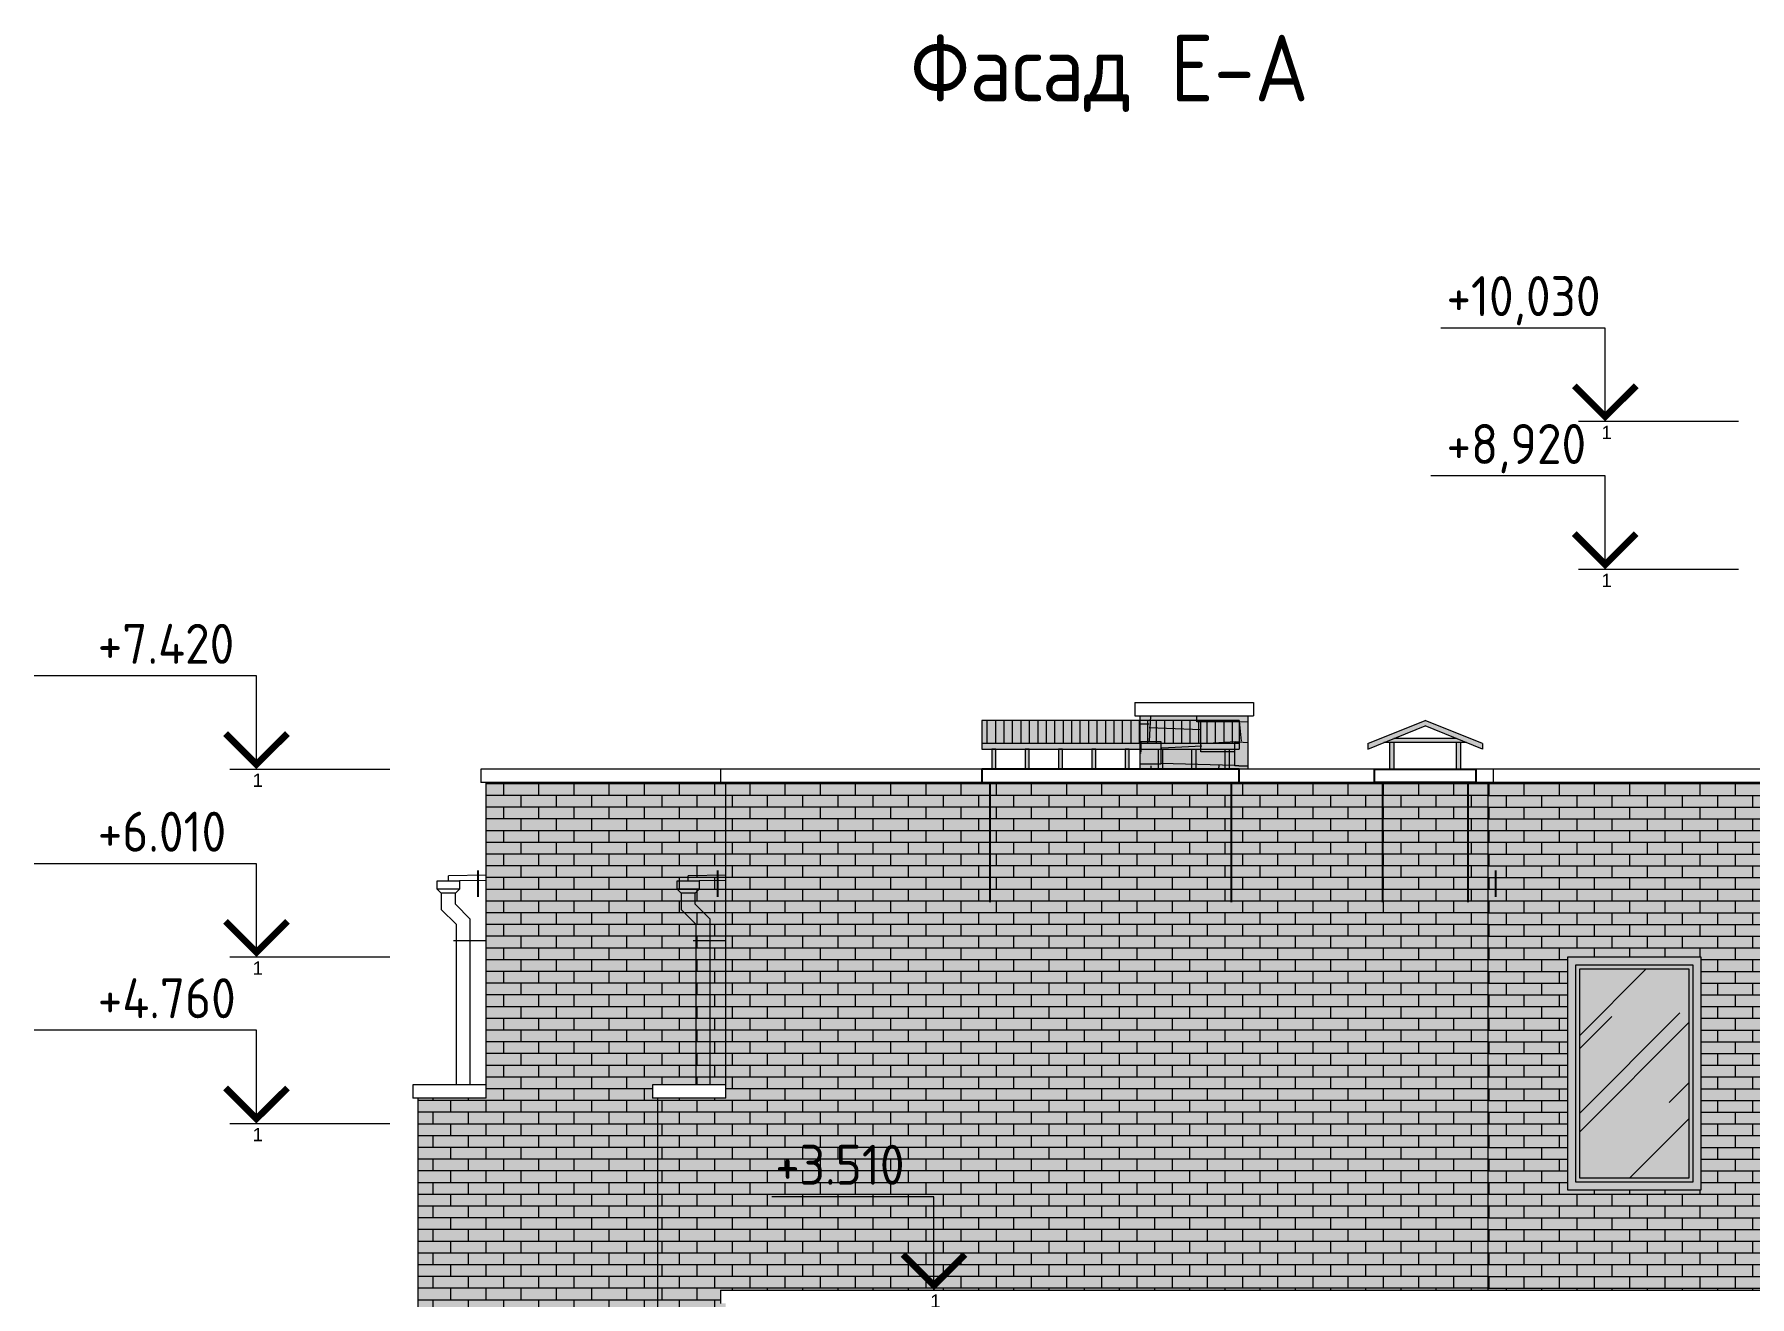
# Model space of a CAD drawing. Header units: millimetres. Extents: x 854812 to 1164625, y 589925 to 823301.
# Drawn here: x 914168 to 927045, y 813826 to 823301 of the extents above; entities that cross this region are included whole.
import ezdxf
from ezdxf.enums import TextEntityAlignment as Align

# ---------------------------------------------------------------- set-up
doc = ezdxf.new("R2010")
doc.units = ezdxf.units.MM
doc.layers.get('Defpoints').update_dxf_attribs({"color": 40})
for name, color, linetype, lineweight in [('Text', 7, 'Continuous', 15), ('АР_Текст_отметки высот', 95, 'Continuous', 9), ('АР_Штрих_материалы', 27, 'Continuous', 9), ('окна', 132, 'Continuous', 18), ('ФАСАД', 7, 'Continuous', 13), ('ШТРИХ', 142, 'Continuous', 13), ('штриховка', 8, 'Continuous', 9)]:
    doc.layers.add(name, color=color, linetype=linetype, lineweight=lineweight)
doc.styles.add('GOST 2.304', font='isocpeur.ttf', dxfattribs={"width": 0.9})
doc.styles.get("Standard").update_dxf_attribs({"font": 'arial.ttf'})
pattern_1 = [(0, (0, 53720.5), (0, 88.06434), []), (90, (0, 53720.5), (-132.08, 88.06434), [88.06434, -88.06434])]

# ---------------------------------------------------------------- blocks, each defined once
blk = doc.blocks.new('*U354')
at = {"color": 7, "linetype": 'Continuous', "lineweight": 15}
for p, q in [((-10, 7), (-26.68, 7)), ((-10, 0), (-10, 7)), ((-12, 0), (-10, 0)), ((-10, 0), (0, 0))]:
    blk.add_line(p, q, dxfattribs=at)
at = {"color": 7, "linetype": 'Continuous', "lineweight": 15, "const_width": 0.5}
blk.add_lwpolyline([(-7.67, 2.67), (-10, 0.35), (-12.32, 2.67)], dxfattribs=at)
at = {"color": 7, "linetype": 'Continuous', "lineweight": 15, "style": 'GOST 2.304', "width": 0.9, "flags": 8}
blk.add_attdef('+OTM', text='', height=3, rotation=360, dxfattribs=at).set_placement((-20.16, 7), align=Align.BOTTOM_LEFT)
at = {"layer": 'Defpoints', "color": 5, "linetype": 'Continuous', "flags": 8}
blk.add_attdef('M', text='', height=1, dxfattribs=at).set_placement((-9.9, -0.33), align=Align.TOP_CENTER)
blk = doc.blocks.new('*U359')
at = {"color": 7, "linetype": 'Continuous', "lineweight": 15}
for p, q in [((-10, 7), (-23.1, 7)), ((-10, 0), (-10, 7)), ((-12, 0), (-10, 0)), ((-10, 0), (0, 0))]:
    blk.add_line(p, q, dxfattribs=at)
at = {"color": 7, "linetype": 'Continuous', "lineweight": 15, "const_width": 0.5}
blk.add_lwpolyline([(-7.67, 2.67), (-10, 0.35), (-12.32, 2.67)], dxfattribs=at)
at = {"color": 7, "linetype": 'Continuous', "lineweight": 15, "style": 'GOST 2.304', "width": 0.9, "flags": 8}
blk.add_attdef('+OTM', text='', height=3, rotation=360, dxfattribs=at).set_placement((-20.16, 7), align=Align.BOTTOM_LEFT)
at = {"layer": 'Defpoints', "color": 5, "linetype": 'Continuous', "flags": 8}
blk.add_attdef('M', text='', height=1, dxfattribs=at).set_placement((-9.9, -0.33), align=Align.TOP_CENTER)
blk = doc.blocks.new('*U360')
at = {"color": 7, "linetype": 'Continuous', "lineweight": 15}
for p, q in [((-10, 7), (-22.34, 7)), ((-10, 0), (-10, 7)), ((-12, 0), (-10, 0)), ((-10, 0), (0, 0))]:
    blk.add_line(p, q, dxfattribs=at)
at = {"color": 7, "linetype": 'Continuous', "lineweight": 15, "const_width": 0.5}
blk.add_lwpolyline([(-7.67, 2.67), (-10, 0.35), (-12.32, 2.67)], dxfattribs=at)
at = {"color": 7, "linetype": 'Continuous', "lineweight": 15, "style": 'GOST 2.304', "width": 0.9, "flags": 8}
blk.add_attdef('+OTM', text='', height=3, rotation=360, dxfattribs=at).set_placement((-20.16, 7), align=Align.BOTTOM_LEFT)
at = {"layer": 'Defpoints', "color": 5, "linetype": 'Continuous', "flags": 8}
blk.add_attdef('M', text='', height=1, dxfattribs=at).set_placement((-9.9, -0.33), align=Align.TOP_CENTER)
blk = doc.blocks.new('*U423')
at = {"color": 7, "linetype": 'Continuous', "lineweight": 15}
for p, q in [((-10, 7), (-22.17, 7)), ((-10, 0), (-10, 7)), ((-12, 0), (-10, 0)), ((-10, 0), (0, 0))]:
    blk.add_line(p, q, dxfattribs=at)
at = {"color": 7, "linetype": 'Continuous', "lineweight": 15, "const_width": 0.5}
blk.add_lwpolyline([(-7.67, 2.67), (-10, 0.35), (-12.32, 2.67)], dxfattribs=at)
at = {"color": 7, "linetype": 'Continuous', "lineweight": 15, "style": 'GOST 2.304', "width": 0.9, "flags": 8}
blk.add_attdef('+OTM', text='', height=3, rotation=360, dxfattribs=at).set_placement((-20.16, 7), align=Align.BOTTOM_LEFT)
at = {"layer": 'Defpoints', "color": 5, "linetype": 'Continuous', "flags": 8}
blk.add_attdef('M', text='', height=1, dxfattribs=at).set_placement((-9.9, -0.33), align=Align.TOP_CENTER)

msp = doc.modelspace()

# ---------------------------------------------------------------- hatches: boundary and pattern name
at = {"layer": 'АР_Штрих_материалы', "ltscale": 100, "true_color": 0x3a271d}
h = msp.add_hatch(color=19, dxfattribs=at)
h.paths.add_polyline_path([(923279.1, 818186.5), (922469.1, 818186.5), (922469.1, 818150.7), (923211.8, 818150.7), (923211.8, 817936.5), (923136.8, 817936.5), (923136.8, 817786.5), (923279.1, 817786.5)])
h.paths.add_polyline_path([(923106.8, 817936.5), (922886.8, 817936.5), (922886.8, 817786.5), (923106.8, 817786.5)], flags=17)
h.paths.add_polyline_path([(922856.8, 817936.5), (922636.8, 817936.5), (922636.8, 817786.5), (922856.8, 817786.5)], flags=17)
h.paths.add_polyline_path([(922606.8, 817936.5), (922469.1, 817936.5), (922469.1, 817786.5), (922606.8, 817786.5)], flags=17)
at = {"layer": 'АР_Штрих_материалы', "ltscale": 100, "true_color": 0xd9d9d9}
msp.add_hatch(color=254, dxfattribs=at).paths.add_polyline_path([(919359.1, 817686.5), (917559.1, 817686.5), (917559.1, 815316.5), (917048.8, 815316.5), (917048.8, 810216.5), (918458.8, 810216.5), (918458.8, 810316.5), (918848.8, 810316.5), (918848.8, 812036.5), (918808.8, 812036.5), (918808.8, 812136.5), (918848.8, 812136.5), (918848.8, 815316.5), (918808.8, 815316.5), (918808.8, 815416.5), (919359.1, 815416.5)])
at = {"layer": 'АР_Штрих_материалы', "lineweight": 9, "ltscale": 100, "true_color": 0xffffff}
h = msp.add_hatch(dxfattribs=at)
h.set_pattern_fill('AR-BRSTD', scale=1.3, style=0)
h.set_pattern_definition(pattern_1)
h.paths.add_polyline_path([(919359.1, 817686.5), (917559.1, 817686.5), (917559.1, 815316.5), (917048.8, 815316.5), (917048.8, 810216.5), (918458.8, 810216.5), (918458.8, 810316.5), (918848.8, 810316.5), (918848.8, 812036.5), (918808.8, 812036.5), (918808.8, 812136.5), (918848.8, 812136.5), (918848.8, 815316.5), (918808.8, 815316.5), (918808.8, 815416.5), (919359.1, 815416.5)])
at = {"layer": 'АР_Штрих_материалы', "ltscale": 100, "true_color": 0xd9d9d9}
h = msp.add_hatch(color=254, dxfattribs=at)
h.paths.add_polyline_path([(925078.8, 816826.5), (919359.1, 816826.5), (919359.1, 813876.5), (925078.8, 813876.5)])
h.paths.add_polyline_path([(925078.8, 817686.5), (919359.1, 817686.5), (919359.1, 816826.5), (925078.8, 816826.5)])
at = {"layer": 'АР_Штрих_материалы', "lineweight": 9, "ltscale": 100, "true_color": 0xffffff}
h = msp.add_hatch(dxfattribs=at)
h.set_pattern_fill('AR-BRSTD', scale=1.3, style=0)
h.set_pattern_definition(pattern_1)
h.paths.add_polyline_path([(925078.8, 816826.5), (919359.1, 816826.5), (919359.1, 813876.5), (925078.8, 813876.5)])
h.paths.add_polyline_path([(925078.8, 817686.5), (919359.1, 817686.5), (919359.1, 816826.5), (925078.8, 816826.5)])
at = {"layer": 'АР_Штрих_материалы', "ltscale": 100, "true_color": 0xd9d9d9}
h = msp.add_hatch(color=254, dxfattribs=at)
h.paths.add_polyline_path([(932279.1, 817686.5), (926171.8, 817686.5), (926171.8, 816376.5), (926678.8, 816376.5), (926678.8, 814626.5), (926171.8, 814626.5), (926171.8, 813876.5), (927176.4, 813876.5), (927176.4, 816855.7), (927146.6, 816885.5), (927146.6, 816944.8), (927129.3, 816944.8), (927129.3, 817146.5), (927329.3, 817146.5), (927329.3, 816944.8), (927312, 816885.5), (927282.2, 816855.7), (927282.2, 813876.5), (932279.1, 813876.5)])
h.paths.add_polyline_path([(926171.8, 817686.5), (925078.8, 817686.5), (925078.8, 813876.5), (926171.8, 813876.5), (926171.8, 814626.5), (925678.8, 814626.5), (925678.8, 816376.5), (926171.8, 816376.5)])
at = {"layer": 'АР_Штрих_материалы', "lineweight": 9, "ltscale": 100, "true_color": 0xffffff}
h = msp.add_hatch(dxfattribs=at)
h.set_pattern_fill('AR-BRSTD', scale=1.3, style=0)
h.paths.add_polyline_path([(926171.8, 817686.5), (925078.8, 817686.5), (925078.8, 813876.5), (926171.8, 813876.5), (926171.8, 814626.5), (925678.8, 814626.5), (925678.8, 816376.5), (926171.8, 816376.5)])
h.paths.add_polyline_path([(932279.1, 817686.5), (926171.8, 817686.5), (926171.8, 816376.5), (926678.8, 816376.5), (926678.8, 814626.5), (926171.8, 814626.5), (926171.8, 813876.5), (927176.4, 813876.5), (927176.4, 816855.7), (927146.6, 816885.5), (927146.6, 816944.8), (927129.3, 816944.8), (927129.3, 817146.5), (927329.3, 817146.5), (927329.3, 816944.8), (927312, 816885.5), (927282.2, 816855.7), (927282.2, 813876.5), (932279.1, 813876.5)])
at = {"layer": 'АР_Штрих_материалы', "ltscale": 100, "true_color": 0x502921}
h = msp.add_hatch(color=19, dxfattribs=at)
h.set_gradient(color1=(49, 69, 94), one_color=1, tint=1, name='HEMISPHERICAL')
h.paths.add_polyline_path([(925768.8, 816286.5), (925768.8, 814716.5), (926588.8, 814716.5), (926588.8, 816286.5)])
at = {"layer": 'АР_Штрих_материалы', "lineweight": 9, "ltscale": 100, "true_color": 0xffffff}
h = msp.add_hatch(dxfattribs=at)
h.set_pattern_fill('AR-BRSTD', scale=1.3, style=0)
h.set_pattern_definition(pattern_1)
h.paths.add_polyline_path([(917559.1, 815316.5), (917048.8, 815316.5), (917048.8, 810216.5), (917559.1, 810216.5)])
at = {"layer": 'АР_Штрих_материалы', "ltscale": 100, "true_color": 0xd9d9d9}
h = msp.add_hatch(color=254, dxfattribs=at)
h.paths.add_polyline_path([(919359.1, 815316.5), (918848.8, 815316.5), (918848.8, 812136.5), (919358.8, 812136.5), (919358.8, 812816.5), (919358.8, 812867.8), (919358.8, 812981.3), (919358.8, 813016.5), (919358.8, 813776.5), (919318.8, 813776.5), (919318.8, 813876.5), (919359.1, 813876.5)])
h.paths.add_polyline_path([(919358.8, 812036.5), (918848.8, 812036.5), (918848.8, 809716.5), (919358.8, 809716.5)])
at = {"layer": 'АР_Штрих_материалы', "lineweight": 9, "ltscale": 100, "true_color": 0xffffff}
h = msp.add_hatch(dxfattribs=at)
h.set_pattern_fill('AR-BRSTD', scale=1.3, style=0)
h.set_pattern_definition(pattern_1)
h.paths.add_polyline_path([(919359.1, 815316.5), (918848.8, 815316.5), (918848.8, 812136.5), (919358.8, 812136.5), (919358.8, 812816.5), (919358.8, 812853.5), (919358.8, 812956.5), (919358.8, 813016.5), (919358.8, 813776.5), (919318.8, 813776.5), (919318.8, 813876.5), (919359.1, 813876.5)])
at = {"layer": 'ШТРИХ', "ltscale": 0.1, "true_color": 0x4d3028}
msp.add_hatch(color=29, dxfattribs=at).paths.add_polyline_path([(923211.8, 818150.7), (921281.8, 818150.7), (921281.8, 817977.3), (923211.8, 817977.3)])
at = {"layer": 'ШТРИХ', "ltscale": 0.1, "true_color": 0x2f1d18}
h = msp.add_hatch(color=19, dxfattribs=at)
h.paths.add_polyline_path([(928634.1, 817936.5), (928604.1, 817936.5), (928604.1, 817786.5), (928634.1, 817786.5)])
h.paths.add_polyline_path([(929759.1, 817977.3), (928969.1, 817977.3), (928969.1, 817936.5), (929759.1, 817936.5)])
h.paths.add_polyline_path([(928969.1, 817977.3), (928909.1, 817977.3), (928909.1, 817936.5), (928969.1, 817936.5)])
h.paths.add_polyline_path([(928909.1, 817977.3), (928879.1, 817977.3), (928879.1, 817936.5), (928884.1, 817936.5), (928909.1, 817936.5)])
h.paths.add_polyline_path([(928879.1, 817977.3), (928479.1, 817977.3), (928479.1, 817936.5), (928879.1, 817936.5)])
h.paths.add_polyline_path([(929134.1, 817936.5), (929104.1, 817936.5), (929104.1, 817786.5), (929134.1, 817786.5)])
h.paths.add_polyline_path([(929384.1, 817936.5), (929354.1, 817936.5), (929354.1, 817786.5), (929384.1, 817786.5)])
h.paths.add_polyline_path([(929634.1, 817936.5), (929604.1, 817936.5), (929604.1, 817786.5), (929634.1, 817786.5)])
h.paths.add_polyline_path([(924608.8, 818109.9), (925038.8, 817936.5), (925038.8, 817977.3), (924608.8, 818150.7), (924178.8, 817977.3), (924178.8, 817936.5)])
h.paths.add_polyline_path([(924843.8, 818015.1), (924373.8, 818015.1), (924299.4, 817985.1), (924918.2, 817985.1)], flags=17)
h.paths.add_polyline_path([(924373.8, 817985.1), (924343.8, 817985.1), (924343.8, 817786.5), (924373.8, 817786.5)])
h.paths.add_polyline_path([(924873.8, 817985.1), (924843.8, 817985.1), (924843.8, 817786.5), (924873.8, 817786.5)])
h.paths.add_polyline_path([(923211.8, 817977.3), (921281.8, 817977.3), (921281.8, 817936.5), (923211.8, 817936.5)])
h.paths.add_polyline_path([(921386.8, 817936.5), (921356.8, 817936.5), (921356.8, 817786.5), (921386.8, 817786.5)])
h.paths.add_polyline_path([(921636.8, 817936.5), (921606.8, 817936.5), (921606.8, 817786.5), (921636.8, 817786.5)])
h.paths.add_polyline_path([(921886.8, 817936.5), (921856.8, 817936.5), (921856.8, 817786.5), (921886.8, 817786.5)])
h.paths.add_polyline_path([(922136.8, 817936.5), (922106.8, 817936.5), (922106.8, 817786.5), (922136.8, 817786.5)])
h.paths.add_polyline_path([(922386.8, 817936.5), (922356.8, 817936.5), (922356.8, 817786.5), (922386.8, 817786.5)])
h.paths.add_polyline_path([(922636.8, 817936.5), (922606.8, 817936.5), (922606.8, 817786.5), (922636.8, 817786.5)])
h.paths.add_polyline_path([(922886.8, 817936.5), (922856.8, 817936.5), (922856.8, 817786.5), (922886.8, 817786.5)])
h.paths.add_polyline_path([(923136.8, 817936.5), (923106.8, 817936.5), (923106.8, 817786.5), (923136.8, 817786.5)])
at = {"layer": 'ШТРИХ', "ltscale": 0.1, "true_color": 0xffffff}
h = msp.add_hatch(color=7, dxfattribs=at)
h.paths.add_polyline_path([(919299.1, 816989.7), (919076.4, 816986.3), (919076.4, 816948.3), (919159.1, 816948.3), (919209.1, 816948.3), (919299.1, 816949.7)])
h.paths.add_polyline_path([(919359.1, 816990.6), (919299.1, 816989.7), (919299.1, 816949.7), (919359.1, 816950.6)])
h.paths.add_polyline_path([(919159.1, 816948.3), (918993.6, 816948.3), (918993.6, 816885.5), (919159.1, 816885.5)])
h.paths.add_polyline_path([(919159.1, 816885.5), (918993.6, 816885.5), (919023.4, 816855.7), (919129.3, 816855.7)])
h.paths.add_polyline_path([(919129.3, 816855.7), (919023.4, 816855.7), (919023.4, 816826.5), (919129.3, 816826.5)])
h.paths.add_polyline_path([(919129.3, 816826.5), (919023.4, 816826.5), (919023.4, 816732.8), (919134.7, 816621.5), (919134.7, 816501), (919240.6, 816501), (919240.6, 816660.9), (919129.3, 816772.3)])
h.paths.add_polyline_path([(919240.6, 816501), (919134.7, 816501), (919134.7, 815416.5), (919240.6, 815416.5)])
at = {"layer": 'ШТРИХ', "ltscale": 0.1, "true_color": 0x2f1d18}
h = msp.add_hatch(color=19, dxfattribs=at)
h.paths.add_polyline_path([(926170.5, 816376.5), (925678.8, 816376.5), (925678.8, 814626.5), (926170.5, 814626.5), (926170.5, 814686.5), (925738.8, 814686.5), (925738.8, 816316.5), (926170.5, 816316.5)])
h.paths.add_polyline_path([(926678.8, 816376.5), (926170.5, 816376.5), (926170.5, 816316.5), (926618.8, 816316.5), (926618.8, 814686.5), (926170.5, 814686.5), (926170.5, 814626.5), (926678.8, 814626.5)])
at = {"layer": 'ШТРИХ', "ltscale": 0.1, "true_color": 0x402821}
h = msp.add_hatch(color=19, dxfattribs=at)
h.paths.add_polyline_path([(926170.5, 816316.5), (925738.8, 816316.5), (925738.8, 814686.5), (926170.5, 814686.5), (926170.5, 814716.5), (925768.8, 814716.5), (925768.8, 816286.5), (926170.5, 816286.5)])
h.paths.add_polyline_path([(926618.8, 816316.5), (926170.5, 816316.5), (926170.5, 816286.5), (926588.8, 816286.5), (926588.8, 814716.5), (926170.5, 814716.5), (926170.5, 814686.5), (926618.8, 814686.5)])
at = {"layer": 'ШТРИХ', "ltscale": 0.1, "true_color": 0xfefcfb}
h = msp.add_hatch(dxfattribs=at)
h.set_pattern_fill('AR-RROOF', scale=30, angle=45, style=0)
h.set_pattern_definition([(45, (0, 53720.5), (646.57844, 1724.20918), [11430, -1524, 3810, -762]), (45, (447.2, 54706.5), (-1255.4398, 177.8091), [2286, -251.46, 4572, -571.5]), (45, (-188.6, 54447.9), (2440.83361, 3162.8462), [6096, -1066.8, 3048, -762])])
h.paths.add_polyline_path([(925768.8, 816286.5), (925768.8, 814716.5), (926588.8, 814716.5), (926588.8, 816286.5)])
at = {"layer": 'штриховка', "lineweight": 20, "true_color": 0x9e9e9e, "transparency": 33554687}
h = msp.add_hatch(dxfattribs=at)
h.set_pattern_fill('STNSQR', color=253, scale=1500, pattern_type=2)
h.set_pattern_definition([(3.3665, (293205.6, 1301900.54), (23999.998983, 1500.016445), [255.441, -25288.6395]), (90, (293460.6, 1301900.5), (-1500, 1500), [120, -1380]), (0, (293460.6, 1301900.5), (1500, 1500), [435, -1065]), (270, (293895.6, 1302020.5), (1500, -1500), [135, -1365]), (0, (293895.6, 1301885.5), (1500, 1500), [465, -1035]), (97.125, (294360.6, 1301885.54), (-1499.997423, 10500.00057), [120.9345, -11972.4525]), (275.1944, (293535.6, 1301900.54), (1499.992837, -15000.001005), [165.681, -16402.3605]), (177.5104, (293550.6, 1301735.54), (-1499.999748, 0.0015583), [345.3255, -34187.268]), (274.3987, (293400.6, 1301735.54), (1499.997534, -17999.999712), [195.576, -19362.0315]), (180, (293400.6, 1301570.5), (-1500, -1500), [195, -1305]), (1.9092, (293415.6, 1301540.54), (43499.9985474, 1500.0363616), [450.2505, -44574.7425]), (90, (293865.6, 1301555.5), (-1500, 1500), [180, -1320]), (180, (293865.6, 1301735.5), (-1500, -1500), [315, -1185]), (0, (293865.6, 1301735.5), (1500, 1500), [135, -1365]), (95.7106, (294000.6, 1301735.54), (-1500.001972, 13499.999135), [150.7485, -14924.0655]), (358.5312, (293865.6, 1301585.542), (1499.9993692, 0.0006339), [585.192, -57934.035]), (94.7636, (294450.6, 1301570.54), (-1499.987299, 16500.00142), [180.624, -17881.7685]), (181.9749, (294435.6, 1301750.54), (-42000.0005183, -1499.974642), [435.258, -43090.596]), (357.5104, (294360.6, 1301915.54), (1499.999748, -0.0015583), [345.3255, -34187.268]), (95.7106, (294435.6, 1301750.54), (-1500.001972, 13499.999135), [150.7485, -14924.0655]), (0, (294450.6, 1301675.5), (1500, 1500), [255, -1245]), (93.8141, (294705.6, 1301675.54), (-1500.009186, 20999.999012), [225.4995, -22324.4445]), (0, (293205.6, 1301405.5), (1500, 1500), [15, -1485]), (90, (293220.6, 1301405.5), (-1500, 1500), [165, -1335]), (270, (293505.6, 1301540.5), (1500, -1500), [255, -1245]), (0, (293220.6, 1301405.5), (1500, 1500), [285, -1215]), (274.7636, (294030.6, 1301570.54), (1499.987299, -16500.00142), [180.624, -17881.7685]), (178.4089, (294045.6, 1301420.54), (-1499.9993665, -0.000971), [540.2085, -53480.6205]), (1.302, (294045.602, 1301390.542), (64499.9982742, 1500.052659), [660.171, -65356.8735]), (276.3402, (293985.6, 1301420.54), (1500.00237, -11999.999104), [135.831, -13447.2465]), (278.1301, (294240.6, 1301390.54), (1499.999034, -8999.999665), [106.0665, -10500.5355]), (270, (294465.6, 1301405.5), (1500, -1500), [135, -1365]), (0, (294705.6, 1301750.5), (1500, 1500), [0, -1500]), (0, (294705.6, 1301840.5), (1500, 1500), [0, -1500]), (0, (294450.6, 1301570.5), (1500, 1500), [255, -1245]), (0, (294705.6, 1301720.5), (1500, 1500), [0, -1500]), (358.2643, (293505.6, 1301300.54), (1499.9997257, -6.16e-05), [495.2265, -49027.4955]), (0, (294000.6, 1301285.5), (1500, 1500), [255, -1245]), (355.9144, (294255.6, 1301285.54), (1500.000444, 0.000332), [210.5355, -20842.968]), (0, (294465.6, 1301285.5), (1500, 1500), [240, -1260]), (180, (293505.6, 1301285.5), (-1500, -1500), [300, -1200]), (90, (294120.6, 1302320.5), (-1500, 1500), [165, -1335]), (90, (293970.6, 1302410.5), (-1500, 1500), [75, -1425]), (95.1944, (293550.6, 1302305.54), (-1499.992837, 15000.001005), [165.681, -16402.3605]), (90, (294675.6, 1302305.5), (-1500, 1500), [180, -1320]), (181.6366, (293730.6, 1302170.54), (-50999.9998187, -1500.020787), [525.2145, -51996.21]), (183.3665, (293925.6, 1302020.54), (-23999.998983, -1500.016445), [255.441, -25288.6395]), (2.0454, (293550.6, 1302395.54), (40500.0008, 1499.994725), [420.2685, -41606.5095]), (0, (293550.6, 1302320.5), (1500, 1500), [570, -930]), (182.4896, (294645.6, 1302020.54), (-32999.9992196, -1500.026798), [345.3255, -34187.268]), (180, (294510.6, 1302170.5), (-1500, -1500), [225, -1275]), (178.4518, (294675.6, 1302305.54), (-1500.0000386, 0.0013506), [555.2025, -54965.064]), (180, (294705.6, 1302020.5), (-1500, -1500), [60, -1440]), (175.6013, (294705.6, 1302155.54), (-1499.999216, 0.00055), [195.576, -19362.0315]), (180, (294705.6, 1302305.5), (-1500, -1500), [30, -1470]), (270, (294645.6, 1302155.5), (1500, -1500), [135, -1365]), (84.2894, (294540.6, 1302155.54), (-0.000268, 1499.999758), [150.7485, -14924.0655]), (177.7094, (294300.6, 1302005.54), (-1500.0000596, -0.000203), [375.3, -37154.688]), (0, (293730.6, 1302170.5), (1500, 1500), [555, -945]), (270, (294300.6, 1302095.5), (1500, -1500), [90, -1410]), (180, (294450.6, 1302095.5), (-1500, -1500), [300, -1200]), (258.6901, (294465.6, 1302170.54), (0.00056, -1500.00044), [76.485, -7572.0435]), (78.6901, (294150.6, 1302095.54), (-0.00056, 1500.00044), [76.485, -7572.0435]), (270, (293925.6, 1302170.5), (1500, -1500), [150, -1350]), (90, (294045.6, 1302170.5), (-1500, 1500), [135, -1365]), (275.7106, (293715.6, 1302320.54), (1500.001972, -13499.999135), [150.7485, -14924.0655]), (178.1524, (293670.6, 1302005.54), (-1499.9998144, 0.0001665), [465.2415, -46058.946]), (0, (293205.6, 1302305.5), (1500, 1500), [345, -1155]), (270, (293670.6, 1302170.5), (1500, -1500), [165, -1335]), (96.3402, (293685.6, 1302485.54), (-1500.00237, 11999.999104), [135.831, -13447.2465]), (5.7106, (293535.6, 1302470.54), (13499.999135, 1500.001972), [150.7485, -14924.0655]), (0, (293625.6, 1302755.5), (1500, 1500), [510, -990]), (183.3665, (294675.6, 1302485.54), (-23999.998983, -1500.016445), [255.441, -25288.6395]), (180, (294675.6, 1302410.5), (-1500, -1500), [255, -1245]), (180, (294705.6, 1302635.5), (-1500, -1500), [315, -1185]), (0, (294675.6, 1302485.5), (1500, 1500), [30, -1470]), (357.7974, (294030.6, 1302590.54), (1499.999731, -0.000221), [390.288, -38638.5465]), (180, (294120.6, 1302485.5), (-1500, -1500), [435, -1065]), (182.8624, (294420.6, 1302455.54), (-28500.000025, -1499.99797), [300.375, -29737.1025]), (90, (294420.6, 1302410.5), (-1500, 1500), [225, -1275]), (90, (294390.6, 1302635.5), (-1500, 1500), [120, -1380]), (266.8202, (294045.6, 1302755.54), (0.0007885, -1499.999469), [270.417, -26771.2185]), (177.3974, (293535.6, 1302470.54), (-1500.000712, 0.000513), [330.3405, -32703.732]), (2.2906, (293205.6, 1302635.54), (36000.0001938, 1499.9936297), [375.3, -37154.688]), (270, (293580.6, 1302755.5), (1500, -1500), [135, -1365]), (275.7106, (293205.6, 1302635.54), (1500.001972, -13499.999135), [150.7485, -14924.0655]), (0, (293580.6, 1302620.5), (1500, 1500), [450, -1050]), (270, (293580.6, 1301285.5), (1500, -1500), [30, -1470]), (270, (294045.6, 1301285.5), (1500, -1500), [30, -1470]), (90, (294390.6, 1301255.5), (-1500, 1500), [30, -1470])])
h.paths.add_polyline_path([(923279.1, 817786.5), (923279.1, 818186.5), (922469.1, 818186.5), (922469.1, 817786.5)])
at = {"layer": 'штриховка', "lineweight": 20, "true_color": 0x9e9e9e}
h = msp.add_hatch(dxfattribs=at)
h.set_pattern_fill('LINE', color=253, scale=20, angle=90, style=0)
h.set_pattern_definition([(90, (0, 53720.5), (-63.5, 2e-14), [])])
h.paths.add_polyline_path([(923211.8, 818150.7), (921281.8, 818150.7), (921281.8, 817977.3), (923211.8, 817977.3)])

# ---------------------------------------------------------------- linework, layer by layer
at = {"layer": 'Defpoints', "ltscale": 0.1}
for p, q in [((921341.8, 817686.5, 0), (921341.8, 816786.5, 0)), ((923151.8, 817686.5, 0), (923151.8, 816786.5, 0)), ((924288.8, 817686.5, 0), (924288.8, 816786.5, 0)), ((924928.8, 817686.5, 0), (924928.8, 816786.5, 0)), ((917499.1, 816826.5, 0), (917499.1, 817026.5, 0)), ((919299.1, 816826.5, 0), (919299.1, 817026.5, 0)), ((925138.8, 816826.5, 0), (925138.8, 817026.5, 0))]:
    msp.add_line(p, q, dxfattribs=at)
at = {"layer": 'Defpoints', "ltscale": 0.1, "elevation": 0}
for points in [[(921281.8, 817686.5), (923211.8, 817686.5), (923211.8, 817786.5), (921281.8, 817786.5)], [(924988.8, 817686.5), (924228.8, 817686.5), (924228.8, 817786.5), (924988.8, 817786.5)]]:
    msp.add_lwpolyline(points, close=True, dxfattribs=at)
at = {"layer": 'окна', "color": 7, "ltscale": 0.1, "elevation": 0}
for points in [[(926678.8, 814626.5), (925678.8, 814626.5), (925678.8, 816376.5), (926678.8, 816376.5)], [(926618.8, 814686.5), (925738.8, 814686.5), (925738.8, 816316.5), (926618.8, 816316.5)]]:
    msp.add_lwpolyline(points, close=True, dxfattribs=at)
at = {"layer": 'окна', "color": 7, "lineweight": 5, "ltscale": 0.1, "elevation": 0}
msp.add_lwpolyline([(926588.8, 814716.5), (925768.8, 814716.5), (925768.8, 816286.5), (926588.8, 816286.5)], close=True, dxfattribs=at)
at = {"layer": 'ФАСАД', "color": 7, "ltscale": 0.1}
for p, q in [((922429.1, 818286.5, 0), (923319.1, 818286.5, 0)), ((922429.1, 818286.5, 0), (922429.1, 818186.5, 0)), ((922429.1, 818186.5, 0), (923319.1, 818186.5, 0)), ((922469.1, 817786.5, 0), (922469.1, 818186.5, 0)), ((923279.1, 817786.5, 0), (923279.1, 818186.5, 0)), ((923319.1, 818286.5, 0), (923319.1, 818186.5, 0)), ((917519.1, 817786.5, 0), (917519.1, 817686.5, 0)), ((932319.1, 817786.5, 0), (917519.1, 817786.5, 0)), ((919319.1, 817786.5, 0), (919319.1, 817686.5, 0)), ((925118.8, 817786.5, 0), (925118.8, 817686.5, 0)), ((932319.1, 817686.5, 0), (917519.1, 817686.5, 0)), ((917559.1, 815316.5), (917559.1, 817686.5, 0)), ((919359.1, 815316.5, 0), (919359.1, 817686.5, 0)), ((925078.8, 817686.5, 0), (925078.8, 813876.5, 0)), ((917559.1, 816990.6, 0), (917276.4, 816986.3, 0)), ((917276.4, 816948.3, 0), (917276.4, 816986.3, 0)), ((917559.1, 816950.6, 0), (917359.1, 816947.6, 0)), ((919359.1, 816990.6, 0), (919076.4, 816986.3, 0)), ((919076.4, 816948.3, 0), (919076.4, 816986.3, 0)), ((919359.1, 816950.6, 0), (919159.1, 816947.6, 0)), ((917559.1, 815416.5), (917008.8, 815416.5)), ((917008.8, 815416.5), (917008.8, 815316.5)), ((919359.1, 815416.5, 0), (918808.8, 815416.5, 0)), ((918808.8, 815416.5, 0), (918808.8, 815316.5, 0)), ((917559.1, 815316.5), (917008.8, 815316.5)), ((917048.8, 810216.5, 0), (917048.8, 815316.5, 0)), ((919359.1, 815316.5, 0), (918808.8, 815316.5, 0)), ((918848.8, 812136.5, 0), (918848.8, 815316.5, 0)), ((919318.8, 813876.5, 0), (919318.8, 813776.5, 0)), ((919318.8, 813876.5, 0), (932319.1, 813876.5, 0))]:
    msp.add_line(p, q, dxfattribs=at)
at = {"layer": 'ФАСАД', "color": 7, "ltscale": 75}
for p, q in [((921281.8, 818150.7, 0), (921281.8, 817936.5, 0)), ((923211.8, 818150.7, 0), (921281.8, 818150.7, 0)), ((923211.8, 818150.7, 0), (923211.8, 817936.5, 0)), ((924178.8, 817977.3, 0), (924608.8, 818150.7, 0)), ((924178.8, 817936.5, 0), (924608.8, 818109.9, 0)), ((925038.8, 817977.3, 0), (924608.8, 818150.7, 0)), ((925038.8, 817936.5, 0), (924608.8, 818109.9, 0)), ((923211.8, 817977.3, 0), (921281.8, 817977.3, 0)), ((921281.8, 817936.5, 0), (923211.8, 817936.5, 0)), ((923211.8, 817977.3, 0), (923211.8, 817936.5, 0)), ((924178.8, 817977.3, 0), (924178.8, 817936.5, 0)), ((924918.2, 817985.1, 0), (924299.4, 817985.1, 0)), ((924843.8, 818015.1, 0), (924373.8, 818015.1, 0)), ((925038.8, 817977.3, 0), (925038.8, 817936.5, 0))]:
    msp.add_line(p, q, dxfattribs=at)
at = {"layer": 'ФАСАД', "color": 7}
for p, q in [((917223.4, 816855.7, 0), (917193.6, 816885.5, 0)), ((919023.4, 816855.7, 0), (918993.6, 816885.5, 0)), ((917315.3, 816501, 0), (917559.1, 816501, 0)), ((919115.3, 816501, 0), (919359.1, 816501, 0))]:
    msp.add_line(p, q, dxfattribs=at)
at = {"layer": 'ФАСАД', "color": 7, "ltscale": 75, "elevation": 0}
for points in [[(921356.8, 817936.5), (921356.8, 817786.5), (921386.8, 817786.5), (921386.8, 817936.5)], [(921606.8, 817936.5), (921606.8, 817786.5), (921636.8, 817786.5), (921636.8, 817936.5)], [(921856.8, 817936.5), (921856.8, 817786.5), (921886.8, 817786.5), (921886.8, 817936.5)], [(922106.8, 817936.5), (922106.8, 817786.5), (922136.8, 817786.5), (922136.8, 817936.5)], [(922356.8, 817936.5), (922356.8, 817786.5), (922386.8, 817786.5), (922386.8, 817936.5)], [(922636.8, 817936.5), (922636.8, 817786.5), (922606.8, 817786.5), (922606.8, 817936.5)], [(922886.8, 817936.5), (922886.8, 817786.5), (922856.8, 817786.5), (922856.8, 817936.5)], [(923136.8, 817936.5), (923136.8, 817786.5), (923106.8, 817786.5), (923106.8, 817936.5)]]:
    msp.add_lwpolyline(points, close=True, dxfattribs=at)
for points in [[(924373.8, 817985.1), (924373.8, 817786.5), (924343.8, 817786.5), (924343.8, 817985.1)], [(924873.8, 817985.1), (924873.8, 817786.5), (924843.8, 817786.5), (924843.8, 817985.1)]]:
    msp.add_lwpolyline(points, dxfattribs=at)
at = {"layer": 'ФАСАД', "color": 7, "elevation": 0}
for points in [[(917359.1, 816885.5), (917193.6, 816885.5), (917193.6, 816948.3), (917359.1, 816948.3), (917359.1, 816885.5), (917329.3, 816855.7), (917223.4, 816855.7), (917223.4, 816732.8), (917334.7, 816621.5)], [(919159.1, 816885.5), (918993.6, 816885.5), (918993.6, 816948.3), (919159.1, 816948.3), (919159.1, 816885.5), (919129.3, 816855.7), (919023.4, 816855.7), (919023.4, 816732.8), (919134.7, 816621.5)], [(917440.6, 816660.9), (917329.3, 816772.3), (917329.3, 816855.7)], [(919240.6, 816660.9), (919129.3, 816772.3), (919129.3, 816855.7)]]:
    msp.add_lwpolyline(points, dxfattribs=at)
at = {"layer": 'ФАСАД', "color": 7, "ltscale": 0.4, "elevation": 0}
for points in [[(917440.6, 815416.5), (917440.6, 816660.9)], [(919240.6, 815416.5), (919240.6, 816660.9)], [(917334.7, 816621.5), (917334.7, 815416.5)], [(919134.7, 816621.5), (919134.7, 815416.5)]]:
    msp.add_lwpolyline(points, dxfattribs=at)

# ---------------------------------------------------------------- block references
at = {"layer": 'АР_Текст_отметки высот', "color": 7}
ref = msp.add_blockref('*U360', (926960.3, 820396.5, 0), dxfattribs=dict(at, xscale=100, yscale=100, zscale=100))
ref.add_attrib('+OTM', '+10,030', dxfattribs={"layer": '0', "color": 7, "linetype": 'Continuous', "lineweight": 15, "height": 300, "style": 'GOST 2.304', "width": 0.9, "flags": 8}).set_placement((924769.1, 821096.5, 0), align=Align.BOTTOM_LEFT)
ref.add_attrib('M', '1', dxfattribs={"layer": 'Defpoints', "color": 5, "linetype": 'Continuous', "height": 100, "flags": 8}).set_placement((925970.7, 820363.1, 0), align=Align.TOP_CENTER)
ref = msp.add_blockref('*U359', (926960.3, 819286.5, 0), dxfattribs=dict(at, xscale=100, yscale=100, zscale=100))
ref.add_attrib('+OTM', '+8,920', dxfattribs={"layer": '0', "color": 7, "linetype": 'Continuous', "lineweight": 15, "height": 300, "style": 'GOST 2.304', "width": 0.9, "flags": 8}).set_placement((924769.1, 819986.5, 0), align=Align.BOTTOM_LEFT)
ref.add_attrib('M', '1', dxfattribs={"layer": 'Defpoints', "color": 5, "linetype": 'Continuous', "height": 100, "flags": 8}).set_placement((925970.7, 819253.1, 0), align=Align.TOP_CENTER)
ref = msp.add_blockref('*U354', (916835.9, 817786.5), dxfattribs=dict(at, xscale=100, yscale=100, zscale=100))
ref.add_attrib('+OTM', '+7.420', dxfattribs={"layer": '0', "color": 7, "linetype": 'Continuous', "lineweight": 15, "height": 300, "style": 'GOST 2.304', "width": 0.9, "flags": 8}).set_placement((914644.7, 818486.5), align=Align.BOTTOM_LEFT)
ref.add_attrib('M', '1', dxfattribs={"layer": 'Defpoints', "color": 5, "linetype": 'Continuous', "height": 100, "flags": 8}).set_placement((915846.4, 817753.1), align=Align.TOP_CENTER)
ref = msp.add_blockref('*U354', (916835.9, 816376.5, 0), dxfattribs=dict(at, xscale=100, yscale=100, zscale=100))
ref.add_attrib('+OTM', '+6.010', dxfattribs={"layer": '0', "color": 7, "linetype": 'Continuous', "lineweight": 15, "height": 300, "style": 'GOST 2.304', "width": 0.9, "flags": 8}).set_placement((914644.7, 817076.5, 0), align=Align.BOTTOM_LEFT)
ref.add_attrib('M', '1', dxfattribs={"layer": 'Defpoints', "color": 5, "linetype": 'Continuous', "height": 100, "flags": 8}).set_placement((915846.4, 816343.1, 0), align=Align.TOP_CENTER)
ref = msp.add_blockref('*U354', (916835.9, 815126.5), dxfattribs=dict(at, xscale=100, yscale=100, zscale=100))
ref.add_attrib('+OTM', '+4.760', dxfattribs={"layer": '0', "color": 7, "linetype": 'Continuous', "lineweight": 15, "height": 300, "style": 'GOST 2.304', "width": 0.9, "flags": 8}).set_placement((914644.7, 815826.5), align=Align.BOTTOM_LEFT)
ref.add_attrib('M', '1', dxfattribs={"layer": 'Defpoints', "color": 5, "linetype": 'Continuous', "height": 100, "flags": 8}).set_placement((915846.4, 815093.1), align=Align.TOP_CENTER)
ref = msp.add_blockref('*U423', (921921.7, 813876.5), dxfattribs=dict(at, xscale=100, yscale=100, zscale=100))
ref.add_attrib('+OTM', '+3.510', dxfattribs={"layer": '0', "color": 7, "linetype": 'Continuous', "lineweight": 15, "height": 300, "style": 'GOST 2.304', "width": 0.9, "flags": 8}).set_placement((919730.4, 814576.5), align=Align.BOTTOM_LEFT)
ref.add_attrib('M', '1', dxfattribs={"layer": 'Defpoints', "color": 5, "linetype": 'Continuous', "height": 100, "flags": 8}).set_placement((920932.1, 813843.1), align=Align.TOP_CENTER)

# ---------------------------------------------------------------- texts
at = {"layer": 'Text', "color": 7, "style": 'GOST 2.304', "width": 0.9}
msp.add_text('Фасад Е-А', height=500, dxfattribs=at).set_placement((922239.8, 822798, 0), align=Align.CENTER)

doc.saveas('drawing.dxf')
